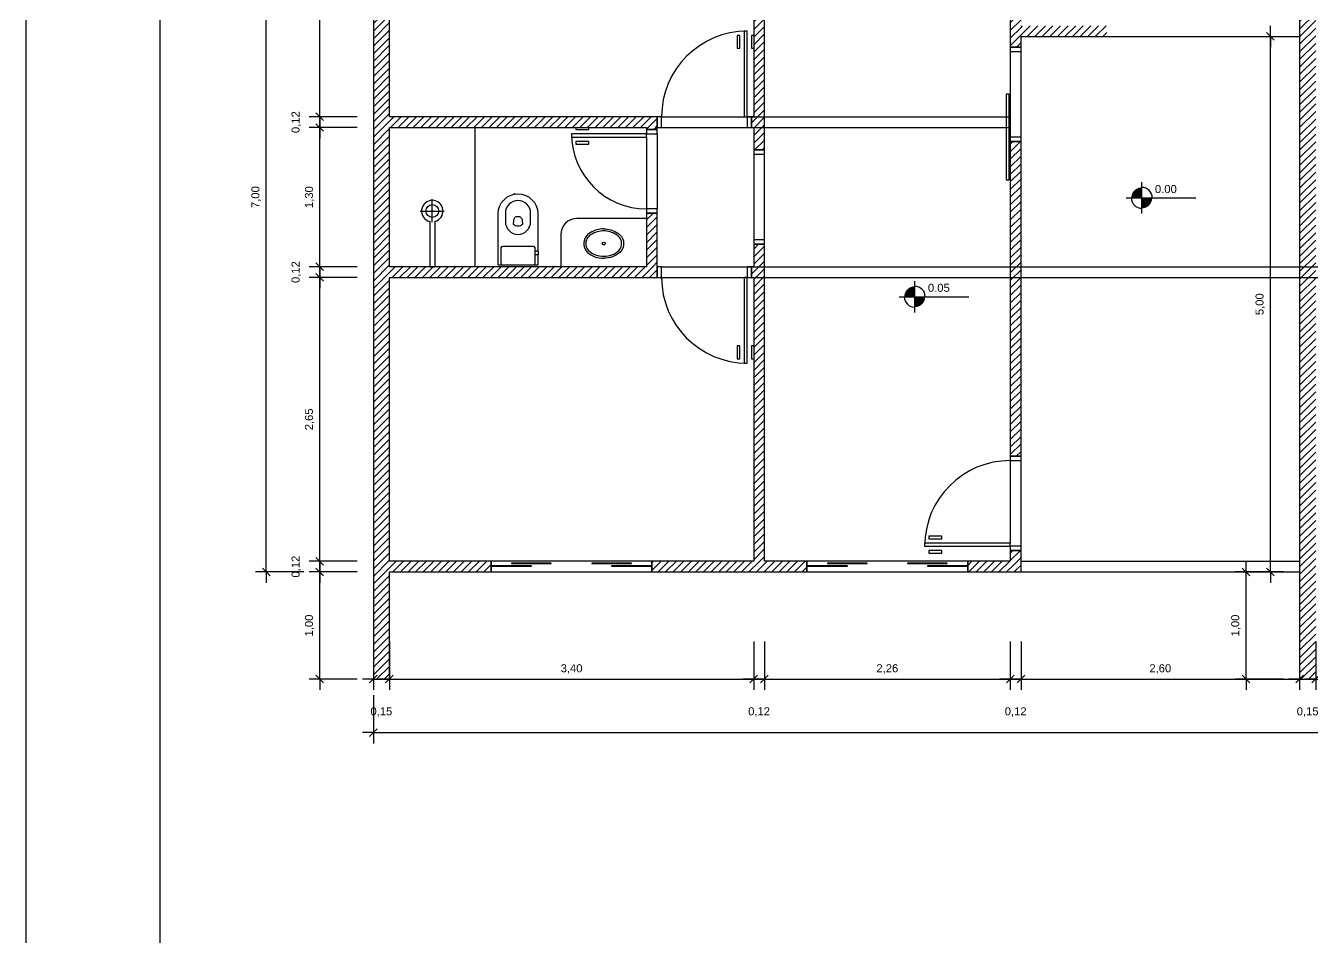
# Model space of a CAD drawing. Header units: metres. Extents: x 49 to 320, y -91 to 27.
# Drawn here: x 270.84 to 282.85, y -38.19 to -29.68 of the extents above; entities that cross this region are included whole.
import ezdxf

# ---------------------------------------------------------------- set-up
doc = ezdxf.new("R2010")
doc.units = ezdxf.units.M
doc.header["$LTSCALE"] = 0.2
for name, color, linetype in [('ARQ-___-___-CTA', 240, 'Continuous'), ('ARQ-___-___-LEG', 3, 'Continuous'), ('ARQ-___-___-VST', 9, 'Continuous'), ('ARQ-ALV', 6, 'Continuous'), ('ARQ-ALV-___-HTC', 13, 'Continuous'), ('ARQ-CXO', 2, 'Continuous'), ('ARQ-DVI', 1, 'Continuous'), ('ARQ-EQP', 24, 'Continuous'), ('ARQ-EQP-___-INT', 7, 'Continuous'), ('ARQ-PIS', 2, 'Continuous')]:
    doc.layers.add(name, color=color, linetype=linetype)
doc.styles.add('REGUA60', font='arial.ttf')
doc.dimstyles.new('Active3D', dxfattribs={"dimtxt": 1.5, "dimasz": 0.01, "dimexe": 2, "dimexo": 3, "dimgap": 0.98, "dimtad": 1, "dimlfac": -1, "dimrnd": 0.005, "dimzin": 0, "dimtxsty": 'REGUA60', "dimblk": 'COTATR', "dimcen": 4, "dimdle": 4, "dimclrt": 2, "dimadec": 0, "dimazin": 0, "dimtfac": 1, "dimtmove": 2, "dimatfit": 2, "dimfxl": 1, "dimarcsym": 0})
pattern_1 = [(45, (316.507574, -41.967676), (-0.03535534, 0.03535534), [])]

# ---------------------------------------------------------------- blocks, each defined once
blk = doc.blocks.new('SAC616S2')
at = {"layer": 'ARQ-EQP', "color": 0, "linetype": 'ByBlock'}
blk.add_lwpolyline([(18.2, -1.5, -0.329256), (18.5, -1.9), (18.5, -49.6, -0.412623), (0, -68, -0.412623), (-18.5, -49.6), (-18.5, -14.5), (-18.9, -14.5), (-18.9, -11), (-18.5, -11), (-18.5, -1.9, -0.329256), (-18.2, -1.5), (-17.3, -1.5), (0, -1.5), (17.3, -1.5)], format="xyb", close=True, dxfattribs=at)
at = {"layer": 'ARQ-EQP-___-INT'}
for p, q in [((-18.5, -11), (-16, -11)), ((-18.5, -14.5), (-16, -14.5))]:
    blk.add_line(p, q, dxfattribs=at)
blk.add_lwpolyline([(-14, -1.5, 0.324141), (-16, -3.5), (-16, -17.5, 0.333333), (-14.5, -19), (0, -19), (14.5, -19, 0.333333), (16, -17.5), (16, -3.5, 0.324141), (14, -1.5, 0.324141)], format="xyb", dxfattribs=at)
for points in [[(0, -61.7, 0.418677), (11.8, -50), (11.8, -42.1, 0.411784), (0, -30.2, 0.411784), (-11.8, -42.1), (-11.8, -50, 0.418677)], [(0, -47, -0.428571), (-4, -43.3), (-4.3, -39.3, -0.16754), (0, -37.8, -0.16754), (4.3, -39.3), (4, -43.3, -0.428571)]]:
    blk.add_lwpolyline(points, format="xyb", close=True, dxfattribs=at)
blk.add_point((3.3, -68), dxfattribs=at)
blk = doc.blocks.new('SACHS__2')
at = {"layer": 'ARQ-EQP', "color": 0, "linetype": 'ByBlock'}
for p, q in [((42.3, 2.4), (0, 2.4)), ((0, 2.4), (0, -2.4)), ((42.3, -2.4), (0, -2.4))]:
    blk.add_line(p, q, dxfattribs=at)
blk.add_arc((52, 0), 10, 193.8865, 166.1135, dxfattribs=at)
at = {"layer": 'ARQ-EQP-___-INT'}
for p, q in [((41.6, 0), (63.2, 0)), ((52, 11.2), (52, -11.2))]:
    blk.add_line(p, q, dxfattribs=at)
blk.add_circle((52, 0), 6, dxfattribs=at)
blk = doc.blocks.new('SAL37S_2')
at = {"layer": 'ARQ-EQP-___-INT'}
for points in [[(0, -10, 0.145827), (-16.8, -14.9, 0.090827), (-22, -19.4, 0.12568), (-24.8, -26.7, 0.221372), (-20.6, -38.8, 0.186059), (0, -46.5, 0.186059)], [(0, -10, -0.145827), (16.8, -14.9, -0.090827), (22, -19.4, -0.12568), (24.8, -26.7, -0.221372), (20.6, -38.8, -0.186059), (0, -46.5, -0.186059)]]:
    blk.add_lwpolyline(points, format="xyb", dxfattribs=at)
blk.add_lwpolyline([(0, -12.5, 0.14623), (-15.5, -17, 0.09047), (-20, -20.9, 0.123903), (-22.4, -27, 0.21906), (-18.9, -37, 0.185248), (0, -44.1, 0.185248), (18.8, -37, 0.21906), (22.3, -27, 0.123903), (20, -20.9, 0.09047), (15.5, -17, 0.14623)], format="xyb", close=True, dxfattribs=at)
blk.add_circle((0, -28.3), 1.8, dxfattribs=at)
blk = doc.blocks.new('COTATR')
at = {"color": 6}
blk.add_line((-71, -71), (71, 71), dxfattribs=at)
at = {"color": 0, "linetype": 'ByBlock'}
blk.add_line((0, 0), (200, 0), dxfattribs=at)
blk = doc.blocks.new('*D682')
at = {"layer": 'ARQ-___-___-CTA', "color": 0, "lineweight": -2, "transparency": 16777216}
for p, q in [((273.934, -32.032), (273.484, -32.032)), ((273.584, -34.681), (273.584, -32.032))]:
    blk.add_line(p, q, dxfattribs=at)
at = {"layer": 'Defpoints', "color": 0, "transparency": 16777216}
for p in [(273.584, -32.032), (274.084, -32.032), (274.084, -34.682)]:
    blk.add_point(p, dxfattribs=at)
at = {"layer": 'ARQ-___-___-CTA', "color": 0, "lineweight": -2, "transparency": 16777216, "xscale": 0.0005, "yscale": 0.0005, "zscale": 0.0005}
for p, rotation in [((273.584, -32.032), 90), ((273.584, -34.682), 270)]:
    blk.add_blockref('COTATR', p, dxfattribs=dict(at, rotation=rotation))
at = {"layer": 'ARQ-___-___-CTA', "color": 2, "transparency": 16777216, "insert": (273.49, -33.357), "char_height": 0.075, "attachment_point": 5, "rotation": 90, "style": 'REGUA60'}
blk.add_mtext('2,65', dxfattribs=at)
blk = doc.blocks.new('*D683')
at = {"layer": 'ARQ-___-___-CTA', "color": 0, "lineweight": -2, "transparency": 16777216}
for p, q in [((273.934, -30.632), (273.484, -30.632)), ((273.584, -31.931), (273.584, -30.632))]:
    blk.add_line(p, q, dxfattribs=at)
at = {"layer": 'Defpoints', "color": 0, "transparency": 16777216}
for p in [(273.584, -30.632), (274.084, -30.632), (274.084, -31.932)]:
    blk.add_point(p, dxfattribs=at)
at = {"layer": 'ARQ-___-___-CTA', "color": 0, "lineweight": -2, "transparency": 16777216, "xscale": 0.0005, "yscale": 0.0005, "zscale": 0.0005}
for p, rotation in [((273.584, -30.632), 90), ((273.584, -31.932), 270)]:
    blk.add_blockref('COTATR', p, dxfattribs=dict(at, rotation=rotation))
at = {"layer": 'ARQ-___-___-CTA', "color": 2, "transparency": 16777216, "insert": (273.49, -31.282), "char_height": 0.075, "attachment_point": 5, "rotation": 90, "style": 'REGUA60'}
blk.add_mtext('1,30', dxfattribs=at)
blk = doc.blocks.new('*D684')
at = {"layer": 'ARQ-___-___-CTA', "color": 0, "lineweight": -2, "transparency": 16777216}
for p, q in [((273.934, -27.882), (273.484, -27.882)), ((273.584, -30.531), (273.584, -27.882))]:
    blk.add_line(p, q, dxfattribs=at)
at = {"layer": 'Defpoints', "color": 0, "transparency": 16777216}
for p in [(273.584, -27.882), (274.084, -27.882), (274.084, -30.532)]:
    blk.add_point(p, dxfattribs=at)
at = {"layer": 'ARQ-___-___-CTA', "color": 0, "lineweight": -2, "transparency": 16777216, "xscale": 0.0005, "yscale": 0.0005, "zscale": 0.0005}
for p, rotation in [((273.584, -27.882), 90), ((273.584, -30.532), 270)]:
    blk.add_blockref('COTATR', p, dxfattribs=dict(at, rotation=rotation))
at = {"layer": 'ARQ-___-___-CTA', "color": 2, "transparency": 16777216, "insert": (273.49, -29.207), "char_height": 0.075, "attachment_point": 5, "rotation": 90, "style": 'REGUA60'}
blk.add_mtext('2,65', dxfattribs=at)
blk = doc.blocks.new('*D685')
at = {"layer": 'ARQ-___-___-CTA', "color": 0, "lineweight": -2, "transparency": 16777216}
for p, q in [((273.434, -27.782), (272.984, -27.782)), ((273.084, -34.781), (273.084, -27.782)), ((273.434, -34.782), (272.984, -34.782))]:
    blk.add_line(p, q, dxfattribs=at)
at = {"layer": 'Defpoints', "color": 0, "transparency": 16777216}
for p in [(273.084, -27.782), (273.584, -27.782), (273.584, -34.782)]:
    blk.add_point(p, dxfattribs=at)
at = {"layer": 'ARQ-___-___-CTA', "color": 0, "lineweight": -2, "transparency": 16777216, "xscale": 0.0005, "yscale": 0.0005, "zscale": 0.0005}
for p, rotation in [((273.084, -27.782), 90), ((273.084, -34.782), 270)]:
    blk.add_blockref('COTATR', p, dxfattribs=dict(at, rotation=rotation))
at = {"layer": 'ARQ-___-___-CTA', "color": 2, "transparency": 16777216, "insert": (272.99, -31.282), "char_height": 0.075, "attachment_point": 5, "rotation": 90, "style": 'REGUA60'}
blk.add_mtext('7,00', dxfattribs=at)
blk = doc.blocks.new('*D644')
at = {"layer": 'ARQ-___-___-CTA', "color": 0, "lineweight": -2, "transparency": 16777216}
for p, q in [((274.084, -35.432), (274.084, -35.882)), ((274.234, -35.432), (274.234, -35.882)), ((274.084, -35.782), (274.233, -35.782))]:
    blk.add_line(p, q, dxfattribs=at)
at = {"layer": 'Defpoints', "color": 0, "transparency": 16777216}
for p in [(274.084, -35.282), (274.234, -35.282), (274.234, -35.782)]:
    blk.add_point(p, dxfattribs=at)
at = {"layer": 'ARQ-___-___-CTA', "color": 0, "lineweight": -2, "transparency": 16777216, "xscale": 0.0005, "yscale": 0.0005, "zscale": 0.0005, "rotation": 180}
blk.add_blockref('COTATR', (274.084, -35.782), dxfattribs=at)
at = {"layer": 'ARQ-___-___-CTA', "color": 0, "lineweight": -2, "transparency": 16777216, "xscale": 0.0005, "yscale": 0.0005, "zscale": 0.0005}
blk.add_blockref('COTATR', (274.234, -35.782), dxfattribs=at)
at = {"layer": 'ARQ-___-___-CTA', "color": 2, "transparency": 16777216, "insert": (274.159, -36.09), "char_height": 0.075, "attachment_point": 5, "style": 'REGUA60'}
blk.add_mtext('0,15', dxfattribs=at)
blk = doc.blocks.new('*D645')
at = {"layer": 'ARQ-___-___-CTA', "color": 0, "lineweight": -2, "transparency": 16777216}
for p, q in [((277.634, -35.432), (277.634, -35.882)), ((274.234, -35.782), (277.633, -35.782))]:
    blk.add_line(p, q, dxfattribs=at)
at = {"layer": 'Defpoints', "color": 0, "transparency": 16777216}
for p in [(274.234, -35.282), (277.634, -35.282), (277.634, -35.782)]:
    blk.add_point(p, dxfattribs=at)
at = {"layer": 'ARQ-___-___-CTA', "color": 0, "lineweight": -2, "transparency": 16777216, "xscale": 0.0005, "yscale": 0.0005, "zscale": 0.0005, "rotation": 180}
blk.add_blockref('COTATR', (274.234, -35.782), dxfattribs=at)
at = {"layer": 'ARQ-___-___-CTA', "color": 0, "lineweight": -2, "transparency": 16777216, "xscale": 0.0005, "yscale": 0.0005, "zscale": 0.0005}
blk.add_blockref('COTATR', (277.634, -35.782), dxfattribs=at)
at = {"layer": 'ARQ-___-___-CTA', "color": 2, "transparency": 16777216, "insert": (275.934, -35.688), "char_height": 0.075, "attachment_point": 5, "style": 'REGUA60'}
blk.add_mtext('3,40', dxfattribs=at)
blk = doc.blocks.new('*D646')
at = {"layer": 'ARQ-___-___-CTA', "color": 0, "lineweight": -2, "transparency": 16777216}
for p, q in [((282.729, -35.432), (282.729, -35.882)), ((280.129, -35.782), (282.728, -35.782))]:
    blk.add_line(p, q, dxfattribs=at)
at = {"layer": 'Defpoints', "color": 0, "transparency": 16777216}
for p in [(280.129, -35.282), (282.729, -35.282), (282.729, -35.782)]:
    blk.add_point(p, dxfattribs=at)
at = {"layer": 'ARQ-___-___-CTA', "color": 0, "lineweight": -2, "transparency": 16777216, "xscale": 0.0005, "yscale": 0.0005, "zscale": 0.0005, "rotation": 180}
blk.add_blockref('COTATR', (280.129, -35.782), dxfattribs=at)
at = {"layer": 'ARQ-___-___-CTA', "color": 0, "lineweight": -2, "transparency": 16777216, "xscale": 0.0005, "yscale": 0.0005, "zscale": 0.0005}
blk.add_blockref('COTATR', (282.729, -35.782), dxfattribs=at)
at = {"layer": 'ARQ-___-___-CTA', "color": 2, "transparency": 16777216, "insert": (281.429, -35.688), "char_height": 0.075, "attachment_point": 5, "style": 'REGUA60'}
blk.add_mtext('2,60', dxfattribs=at)
blk = doc.blocks.new('*D647')
at = {"layer": 'ARQ-___-___-CTA', "color": 0, "lineweight": -2, "transparency": 16777216}
for p, q in [((282.879, -35.432), (282.879, -35.882)), ((282.729, -35.782), (282.878, -35.782))]:
    blk.add_line(p, q, dxfattribs=at)
at = {"layer": 'Defpoints', "color": 0, "transparency": 16777216}
for p in [(282.729, -35.282), (282.879, -35.282), (282.879, -35.782)]:
    blk.add_point(p, dxfattribs=at)
at = {"layer": 'ARQ-___-___-CTA', "color": 0, "lineweight": -2, "transparency": 16777216, "xscale": 0.0005, "yscale": 0.0005, "zscale": 0.0005, "rotation": 180}
blk.add_blockref('COTATR', (282.729, -35.782), dxfattribs=at)
at = {"layer": 'ARQ-___-___-CTA', "color": 0, "lineweight": -2, "transparency": 16777216, "xscale": 0.0005, "yscale": 0.0005, "zscale": 0.0005}
blk.add_blockref('COTATR', (282.879, -35.782), dxfattribs=at)
at = {"layer": 'ARQ-___-___-CTA', "color": 2, "transparency": 16777216, "insert": (282.804, -36.09), "char_height": 0.075, "attachment_point": 5, "style": 'REGUA60'}
blk.add_mtext('0,15', dxfattribs=at)
blk = doc.blocks.new('*D648')
at = {"layer": 'ARQ-___-___-CTA', "color": 0, "lineweight": -2, "transparency": 16777216}
for p, q in [((285.479, -35.432), (285.479, -35.882)), ((282.879, -35.782), (285.478, -35.782))]:
    blk.add_line(p, q, dxfattribs=at)
at = {"layer": 'Defpoints', "color": 0, "transparency": 16777216}
for p in [(282.879, -35.282), (285.479, -35.282), (285.479, -35.782)]:
    blk.add_point(p, dxfattribs=at)
at = {"layer": 'ARQ-___-___-CTA', "color": 0, "lineweight": -2, "transparency": 16777216, "xscale": 0.0005, "yscale": 0.0005, "zscale": 0.0005, "rotation": 180}
blk.add_blockref('COTATR', (282.879, -35.782), dxfattribs=at)
at = {"layer": 'ARQ-___-___-CTA', "color": 0, "lineweight": -2, "transparency": 16777216, "xscale": 0.0005, "yscale": 0.0005, "zscale": 0.0005}
blk.add_blockref('COTATR', (285.479, -35.782), dxfattribs=at)
at = {"layer": 'ARQ-___-___-CTA', "color": 2, "transparency": 16777216, "insert": (284.179, -35.688), "char_height": 0.075, "attachment_point": 5, "style": 'REGUA60'}
blk.add_mtext('2,60', dxfattribs=at)
blk = doc.blocks.new('*D657')
at = {"layer": 'ARQ-___-___-CTA', "color": 0, "lineweight": -2, "transparency": 16777216}
for p, q in [((274.084, -35.932), (274.084, -36.382)), ((308.964, -35.932), (308.964, -36.382)), ((274.084, -36.282), (291.547, -36.282)), ((308.963, -36.282), (291.898, -36.282))]:
    blk.add_line(p, q, dxfattribs=at)
at = {"layer": 'Defpoints', "color": 0, "transparency": 16777216}
for p in [(274.084, -35.782), (308.964, -35.782), (308.964, -36.282)]:
    blk.add_point(p, dxfattribs=at)
at = {"layer": 'ARQ-___-___-CTA', "color": 0, "lineweight": -2, "transparency": 16777216, "xscale": 0.0005, "yscale": 0.0005, "zscale": 0.0005, "rotation": 180}
blk.add_blockref('COTATR', (274.084, -36.282), dxfattribs=at)
at = {"layer": 'ARQ-___-___-CTA', "color": 0, "lineweight": -2, "transparency": 16777216, "xscale": 0.0005, "yscale": 0.0005, "zscale": 0.0005}
blk.add_blockref('COTATR', (308.964, -36.282), dxfattribs=at)
at = {"layer": 'ARQ-___-___-CTA', "color": 2, "transparency": 16777216, "insert": (291.723, -36.282), "char_height": 0.075, "attachment_point": 5, "style": 'REGUA60'}
blk.add_mtext('34,88', dxfattribs=at)
blk = doc.blocks.new('*D638')
at = {"layer": 'ARQ-___-___-CTA', "color": 0, "lineweight": -2, "transparency": 16777216}
for p, q in [((282.106, -29.782), (282.556, -29.782)), ((282.456, -34.781), (282.456, -29.782)), ((282.106, -34.782), (282.556, -34.782))]:
    blk.add_line(p, q, dxfattribs=at)
at = {"layer": 'Defpoints', "color": 0, "transparency": 16777216}
for p in [(281.956, -29.782), (282.456, -29.782), (281.956, -34.782)]:
    blk.add_point(p, dxfattribs=at)
at = {"layer": 'ARQ-___-___-CTA', "color": 0, "lineweight": -2, "transparency": 16777216, "xscale": 0.0005, "yscale": 0.0005, "zscale": 0.0005}
for p, rotation in [((282.456, -29.782), 90), ((282.456, -34.782), 270)]:
    blk.add_blockref('COTATR', p, dxfattribs=dict(at, rotation=rotation))
at = {"layer": 'ARQ-___-___-CTA', "color": 2, "transparency": 16777216, "insert": (282.362, -32.282), "char_height": 0.075, "attachment_point": 5, "rotation": 90, "style": 'REGUA60'}
blk.add_mtext('5,00', dxfattribs=at)
blk = doc.blocks.new('*D643')
at = {"layer": 'ARQ-___-___-CTA', "color": 0, "lineweight": -2, "transparency": 16777216}
for p, q in [((273.934, -34.782), (273.484, -34.782)), ((273.584, -35.781), (273.584, -34.782)), ((273.934, -35.782), (273.484, -35.782))]:
    blk.add_line(p, q, dxfattribs=at)
at = {"layer": 'Defpoints', "color": 0, "transparency": 16777216}
for p in [(273.584, -34.782), (274.084, -34.782), (274.084, -35.782)]:
    blk.add_point(p, dxfattribs=at)
at = {"layer": 'ARQ-___-___-CTA', "color": 0, "lineweight": -2, "transparency": 16777216, "xscale": 0.0005, "yscale": 0.0005, "zscale": 0.0005}
for p, rotation in [((273.584, -34.782), 90), ((273.584, -35.782), 270)]:
    blk.add_blockref('COTATR', p, dxfattribs=dict(at, rotation=rotation))
at = {"layer": 'ARQ-___-___-CTA', "color": 2, "transparency": 16777216, "insert": (273.49, -35.282), "char_height": 0.075, "attachment_point": 5, "rotation": 90, "style": 'REGUA60'}
blk.add_mtext('1,00', dxfattribs=at)
blk = doc.blocks.new('*D630')
at = {"layer": 'ARQ-___-___-CTA', "color": 0, "lineweight": -2, "transparency": 16777216}
for p, q in [((282.579, -34.782), (282.129, -34.782)), ((282.229, -35.781), (282.229, -34.782)), ((282.579, -35.782), (282.129, -35.782))]:
    blk.add_line(p, q, dxfattribs=at)
at = {"layer": 'Defpoints', "color": 0, "transparency": 16777216}
for p in [(282.229, -34.782), (282.729, -34.782), (282.729, -35.782)]:
    blk.add_point(p, dxfattribs=at)
at = {"layer": 'ARQ-___-___-CTA', "color": 0, "lineweight": -2, "transparency": 16777216, "xscale": 0.0005, "yscale": 0.0005, "zscale": 0.0005}
for p, rotation in [((282.229, -34.782), 90), ((282.229, -35.782), 270)]:
    blk.add_blockref('COTATR', p, dxfattribs=dict(at, rotation=rotation))
at = {"layer": 'ARQ-___-___-CTA', "color": 2, "transparency": 16777216, "insert": (282.135, -35.282), "char_height": 0.075, "attachment_point": 5, "rotation": 90, "style": 'REGUA60'}
blk.add_mtext('1,00', dxfattribs=at)
blk = doc.blocks.new('NivelPB')
for p, q in [((0, -2.92), (0, 2.92)), ((-2.92, 0), (10.07, 0))]:
    blk.add_line(p, q)
at = {"const_width": 1.95}
for points in [[(-0.98, 0, -0.414214), (0, 0.98, -0.618034)], [(0, -0.98, 0.414214), (0.98, 0, 0.618034)]]:
    blk.add_lwpolyline(points, format="xyb", dxfattribs=at)
for start, end in [(180, 270), (0, 90)]:
    blk.add_arc((0, 0), 1.95, start, end)
at = {"color": 0, "linetype": 'ByBlock', "style": 'REGUA60', "width": 1.4}
blk.add_attdef('NIVEL', (2.46, 0.9), '', height=1.5, dxfattribs=at)

msp = doc.modelspace()

# ---------------------------------------------------------------- hatches: boundary and pattern name
at = {"layer": 'ARQ-ALV-___-HTC'}
h = msp.add_hatch(dxfattribs=at)
h.set_pattern_fill('_U', color=256, scale=0.05, angle=45, style=0, pattern_type=0)
h.set_pattern_definition(pattern_1)
h.paths.add_polyline_path([(274.084, -26.782), (274.084, -35.782), (274.234, -35.782), (274.234, -26.782)])
h = msp.add_hatch(dxfattribs=at)
h.set_pattern_fill('_U', color=256, scale=0.05, angle=45, style=0, pattern_type=0)
h.set_pattern_definition(pattern_1)
h.paths.add_polyline_path([(282.879, -35.782), (282.879, -27.482), (282.729, -27.482), (282.729, -35.782)])
h = msp.add_hatch(dxfattribs=at)
h.set_pattern_fill('_U', color=256, scale=0.05, angle=45, style=0, pattern_type=0)
h.set_pattern_definition(pattern_1)
h.paths.add_polyline_path([(280.029, -33.702), (280.129, -33.702), (280.129, -30.762), (280.029, -30.762)])
h.paths.add_polyline_path([(280.029, -34.582), (280.029, -34.682), (280.129, -34.782), (280.129, -34.582)])
h.paths.add_polyline_path([(280.129, -29.882), (280.129, -27.782), (280.029, -27.882), (280.029, -29.882)])
h = msp.add_hatch(dxfattribs=at)
h.set_pattern_fill('_U', color=256, scale=0.05, angle=45, style=0, pattern_type=0)
h.set_pattern_definition(pattern_1)
h.paths.add_polyline_path([(277.634, -27.882), (277.634, -30.842), (277.734, -30.842), (277.734, -27.882)])
h.paths.add_polyline_path([(277.734, -34.682), (277.734, -31.722), (277.634, -31.722), (277.634, -34.682)])
h = msp.add_hatch(dxfattribs=at)
h.set_pattern_fill('_U', color=256, scale=0.05, angle=45, style=0, pattern_type=0)
h.set_pattern_definition(pattern_1)
h.paths.add_polyline_path([(280.129, -29.682), (280.129, -29.782), (280.929, -29.782), (280.929, -29.682)])
h = msp.add_hatch(dxfattribs=at)
h.set_pattern_fill('_U', color=256, scale=0.05, angle=45, style=0, pattern_type=0)
h.set_pattern_definition(pattern_1)
h.paths.add_polyline_path([(276.734, -30.532), (274.234, -30.532), (274.234, -30.632), (276.734, -30.632)])
h.paths.add_polyline_path([(277.614, -30.632), (277.634, -30.632), (277.634, -30.532), (277.614, -30.532)])
h = msp.add_hatch(dxfattribs=at)
h.set_pattern_fill('_U', color=256, scale=0.05, angle=45, style=0, pattern_type=0)
h.set_pattern_definition(pattern_1)
h.paths.add_polyline_path([(276.734, -31.932), (276.734, -31.432), (276.634, -31.432), (276.634, -31.932)])
h.paths.add_polyline_path([(276.634, -30.632), (276.634, -30.652), (276.734, -30.652), (276.734, -30.632)])
h = msp.add_hatch(dxfattribs=at)
h.set_pattern_fill('_U', color=256, scale=0.05, angle=45, style=0, pattern_type=0)
h.set_pattern_definition(pattern_1)
h.paths.add_polyline_path([(276.734, -31.932), (274.234, -31.932), (274.234, -32.032), (276.734, -32.032)])
h.paths.add_polyline_path([(277.614, -32.032), (277.634, -32.032), (277.634, -31.932), (277.614, -31.932)])
h = msp.add_hatch(dxfattribs=at)
h.set_pattern_fill('_U', color=256, scale=0.05, angle=45, style=0, pattern_type=0)
h.set_pattern_definition(pattern_1)
h.paths.add_polyline_path([(279.631, -34.782), (280.129, -34.782), (280.029, -34.682), (279.631, -34.682)])
h.paths.add_polyline_path([(278.131, -34.782), (278.131, -34.682), (276.684, -34.682), (276.684, -34.782)])
h.paths.add_polyline_path([(275.184, -34.782), (275.184, -34.682), (274.234, -34.682), (274.234, -34.782)])

# ---------------------------------------------------------------- linework, layer by layer
at = {"color": 15}
msp.add_line((270.84, -22.944), (270.84, -47.671), dxfattribs=at)
at = {"color": 0}
msp.add_line((272.09, -23.444), (272.09, -47.171), dxfattribs=at)
at = {"layer": 'ARQ-___-___-CTA'}
for p, q in [((282.456, -29.781), (282.456, -29.682)), ((273.934, -30.532), (273.484, -30.532)), ((273.584, -30.631), (273.584, -30.532)), ((273.934, -31.932), (273.484, -31.932)), ((273.584, -32.031), (273.584, -31.932)), ((273.934, -34.682), (273.484, -34.682)), ((273.584, -34.781), (273.584, -34.682)), ((273.934, -34.782), (273.484, -34.782)), ((277.734, -35.432), (277.734, -35.882)), ((280.029, -35.432), (280.029, -35.882)), ((280.129, -35.432), (280.129, -35.882)), ((277.634, -35.782), (277.733, -35.782)), ((277.734, -35.782), (280.028, -35.782)), ((280.029, -35.782), (280.128, -35.782))]:
    msp.add_line(p, q, dxfattribs=at)
at = {"layer": 'ARQ-___-___-LEG'}
for p, q in [((276.774, -30.532), (280.029, -30.532)), ((276.634, -30.722), (276.634, -31.392)), ((276.734, -30.692), (276.734, -31.392)), ((276.774, -30.632), (280.029, -30.632)), ((277.634, -30.882), (277.634, -31.682)), ((277.734, -31.682), (277.734, -30.882)), ((276.774, -31.932), (288.909, -31.932)), ((276.774, -32.032), (288.909, -32.032))]:
    msp.add_line(p, q, dxfattribs=at)
at = {"layer": 'ARQ-___-___-VST'}
for p, q in [((277.479, -29.772), (277.479, -29.892)), ((277.504, -29.772), (277.479, -29.772)), ((277.504, -29.892), (277.504, -29.772)), ((277.614, -29.772), (277.614, -29.892)), ((277.634, -29.772), (277.614, -29.772)), ((277.479, -29.892), (277.504, -29.892)), ((277.614, -29.892), (277.634, -29.892)), ((280.029, -29.922), (280.029, -30.722)), ((280.129, -30.722), (280.129, -29.922)), ((275.034, -31.932), (275.034, -30.632)), ((275.974, -30.632), (275.974, -30.652)), ((275.974, -30.652), (276.094, -30.652)), ((276.094, -30.652), (276.094, -30.632)), ((276.094, -30.762), (275.974, -30.762)), ((275.974, -30.762), (275.974, -30.787)), ((275.974, -30.787), (276.094, -30.787)), ((276.094, -30.787), (276.094, -30.762)), ((276.634, -31.482), (275.984, -31.482)), ((275.834, -31.632), (275.834, -31.932)), ((277.479, -32.672), (277.479, -32.792)), ((277.504, -32.672), (277.479, -32.672)), ((277.504, -32.792), (277.504, -32.672)), ((277.614, -32.672), (277.614, -32.792)), ((277.634, -32.672), (277.614, -32.672)), ((277.479, -32.792), (277.504, -32.792)), ((277.614, -32.792), (277.634, -32.792)), ((280.029, -33.742), (280.029, -34.512)), ((280.129, -34.542), (280.129, -33.742)), ((279.389, -34.447), (279.269, -34.447)), ((279.269, -34.447), (279.269, -34.472)), ((279.389, -34.472), (279.389, -34.447)), ((279.269, -34.472), (279.389, -34.472)), ((279.389, -34.582), (279.269, -34.582)), ((279.269, -34.582), (279.269, -34.607)), ((279.389, -34.607), (279.389, -34.582)), ((276.683, -34.682), (275.185, -34.682)), ((279.63, -34.682), (278.132, -34.682)), ((279.269, -34.607), (279.389, -34.607)), ((275.185, -34.782), (276.683, -34.782)), ((278.132, -34.782), (279.63, -34.782))]:
    msp.add_line(p, q, dxfattribs=at)
msp.add_arc((275.984, -31.632), 0.15, 90, 180, dxfattribs=at)
at = {"layer": 'ARQ-ALV'}
for p, q in [((274.084, -26.782), (274.084, -35.782)), ((282.729, -27.482), (282.729, -35.782)), ((274.234, -30.532), (274.234, -27.882)), ((277.634, -27.882), (277.634, -30.532)), ((277.734, -30.842), (277.734, -27.882)), ((280.029, -27.882), (280.029, -29.882)), ((280.029, -29.882), (280.129, -29.882)), ((280.129, -29.882), (280.129, -29.782)), ((280.129, -29.782), (282.729, -29.782)), ((276.734, -30.532), (274.234, -30.532)), ((276.734, -30.632), (276.734, -30.532)), ((277.614, -30.532), (277.614, -30.632)), ((277.634, -30.532), (277.614, -30.532)), ((274.234, -31.932), (274.234, -30.632)), ((274.234, -30.632), (276.634, -30.632)), ((276.634, -30.632), (276.634, -30.652)), ((276.634, -30.652), (276.734, -30.652)), ((276.734, -30.652), (276.734, -30.632)), ((277.614, -30.632), (277.634, -30.632)), ((277.634, -30.632), (277.634, -30.842)), ((277.634, -30.842), (277.734, -30.842)), ((280.129, -30.762), (280.029, -30.762)), ((280.029, -30.762), (280.029, -33.702)), ((280.129, -33.702), (280.129, -30.762)), ((276.634, -31.432), (276.634, -31.932)), ((276.734, -31.432), (276.634, -31.432)), ((276.734, -31.932), (276.734, -31.432)), ((277.634, -31.722), (277.634, -31.932)), ((277.734, -31.722), (277.634, -31.722)), ((277.734, -34.682), (277.734, -31.722)), ((276.634, -31.932), (274.234, -31.932)), ((276.734, -32.032), (276.734, -31.932)), ((277.614, -31.932), (277.614, -32.032)), ((277.634, -31.932), (277.614, -31.932)), ((274.234, -34.682), (274.234, -32.032)), ((274.234, -32.032), (276.734, -32.032)), ((277.614, -32.032), (277.634, -32.032)), ((277.634, -32.032), (277.634, -34.682)), ((280.029, -33.702), (280.129, -33.702)), ((280.029, -34.582), (280.029, -34.682)), ((280.129, -34.582), (280.029, -34.582)), ((280.129, -34.782), (280.129, -34.582)), ((275.184, -34.682), (274.234, -34.682)), ((275.184, -34.782), (275.184, -34.682)), ((276.684, -34.682), (276.684, -34.782)), ((277.634, -34.682), (276.684, -34.682)), ((278.131, -34.682), (277.734, -34.682)), ((278.131, -34.782), (278.131, -34.682)), ((279.631, -34.682), (279.631, -34.782)), ((280.029, -34.682), (279.631, -34.682)), ((274.234, -35.782), (274.234, -34.782)), ((274.234, -34.782), (275.184, -34.782)), ((276.684, -34.782), (278.131, -34.782)), ((279.631, -34.782), (280.129, -34.782)), ((274.084, -35.782), (274.234, -35.782)), ((282.729, -35.782), (282.879, -35.782))]:
    msp.add_line(p, q, dxfattribs=at)
at = {"layer": 'ARQ-CXO'}
for p, q in [((277.574, -29.732), (277.544, -29.732)), ((277.544, -29.732), (277.544, -30.532)), ((277.574, -30.532), (277.574, -29.732)), ((280.129, -29.882), (280.029, -29.882)), ((280.029, -29.882), (280.029, -29.922)), ((280.129, -29.922), (280.129, -29.882)), ((280.029, -29.922), (280.129, -29.922)), ((280.019, -30.322), (279.989, -30.322)), ((279.989, -30.322), (279.989, -31.122)), ((280.019, -31.122), (280.019, -30.322)), ((276.774, -30.532), (276.734, -30.532)), ((276.734, -30.532), (276.734, -30.632)), ((276.774, -30.632), (276.774, -30.532)), ((277.544, -30.532), (277.574, -30.532)), ((277.614, -30.532), (277.574, -30.532)), ((277.574, -30.532), (277.574, -30.632)), ((277.614, -30.632), (277.614, -30.532)), ((276.634, -30.692), (275.934, -30.692)), ((275.934, -30.692), (275.934, -30.722)), ((275.934, -30.722), (276.634, -30.722)), ((276.734, -30.652), (276.634, -30.652)), ((276.634, -30.652), (276.634, -30.692)), ((276.634, -30.692), (276.734, -30.692)), ((276.634, -30.722), (276.634, -30.692)), ((276.734, -30.632), (276.774, -30.632)), ((276.734, -30.692), (276.734, -30.652)), ((277.574, -30.632), (277.614, -30.632)), ((280.029, -30.722), (280.029, -30.762)), ((280.129, -30.722), (280.029, -30.722)), ((280.129, -30.762), (280.129, -30.722)), ((277.734, -30.842), (277.634, -30.842)), ((277.634, -30.842), (277.634, -30.882)), ((277.734, -30.882), (277.734, -30.842)), ((280.029, -30.762), (280.129, -30.762)), ((277.634, -30.882), (277.734, -30.882)), ((279.989, -31.122), (280.019, -31.122)), ((276.634, -31.392), (276.634, -31.432)), ((276.734, -31.392), (276.634, -31.392)), ((276.634, -31.432), (276.734, -31.432)), ((276.734, -31.432), (276.734, -31.392)), ((277.634, -31.682), (277.634, -31.722)), ((277.734, -31.682), (277.634, -31.682)), ((277.734, -31.722), (277.734, -31.682)), ((277.634, -31.722), (277.734, -31.722)), ((276.774, -31.932), (276.734, -31.932)), ((276.734, -31.932), (276.734, -32.032)), ((276.774, -32.032), (276.774, -31.932)), ((277.614, -31.932), (277.574, -31.932)), ((277.574, -31.932), (277.574, -32.032)), ((277.614, -32.032), (277.614, -31.932)), ((276.734, -32.032), (276.774, -32.032)), ((277.544, -32.032), (277.544, -32.832)), ((277.574, -32.032), (277.544, -32.032)), ((277.574, -32.032), (277.614, -32.032)), ((277.574, -32.832), (277.574, -32.032)), ((277.544, -32.832), (277.574, -32.832)), ((280.129, -33.702), (280.029, -33.702)), ((280.029, -33.702), (280.029, -33.742)), ((280.129, -33.742), (280.129, -33.702)), ((280.029, -33.742), (280.129, -33.742)), ((280.029, -34.512), (279.229, -34.512)), ((279.229, -34.512), (279.229, -34.542)), ((279.229, -34.542), (280.029, -34.542)), ((280.029, -34.542), (280.029, -34.512)), ((280.029, -34.542), (280.029, -34.582)), ((280.129, -34.542), (280.029, -34.542)), ((280.029, -34.582), (280.129, -34.582)), ((280.129, -34.582), (280.129, -34.542)), ((275.185, -34.682), (275.184, -34.682)), ((275.184, -34.682), (275.184, -34.782)), ((275.185, -34.782), (275.185, -34.682)), ((276.684, -34.682), (276.683, -34.682)), ((276.683, -34.682), (276.683, -34.782)), ((276.684, -34.782), (276.684, -34.682)), ((278.132, -34.682), (278.131, -34.682)), ((278.131, -34.682), (278.131, -34.782)), ((278.132, -34.782), (278.132, -34.682)), ((279.631, -34.682), (279.63, -34.682)), ((279.63, -34.682), (279.63, -34.782)), ((279.631, -34.782), (279.631, -34.682)), ((275.184, -34.782), (275.185, -34.782)), ((276.683, -34.782), (276.684, -34.782)), ((278.131, -34.782), (278.132, -34.782)), ((279.63, -34.782), (279.631, -34.782))]:
    msp.add_line(p, q, dxfattribs=at)
at = {"layer": 'ARQ-DVI'}
for p, q in [((275.745, -34.699), (275.375, -34.699)), ((275.375, -34.699), (275.375, -34.704)), ((275.745, -34.704), (275.745, -34.699)), ((276.492, -34.699), (276.123, -34.699)), ((276.123, -34.699), (276.123, -34.704)), ((276.492, -34.704), (276.492, -34.699)), ((278.692, -34.699), (278.323, -34.699)), ((278.323, -34.699), (278.323, -34.704)), ((278.692, -34.704), (278.692, -34.699)), ((279.44, -34.699), (279.07, -34.699)), ((279.07, -34.699), (279.07, -34.704)), ((279.44, -34.704), (279.44, -34.699)), ((275.56, -34.724), (275.191, -34.724)), ((275.191, -34.724), (275.191, -34.729)), ((275.191, -34.729), (275.56, -34.729)), ((275.375, -34.704), (275.745, -34.704)), ((275.56, -34.729), (275.56, -34.724)), ((276.123, -34.704), (276.492, -34.704)), ((276.677, -34.724), (276.308, -34.724)), ((276.308, -34.724), (276.308, -34.729)), ((276.308, -34.729), (276.677, -34.729)), ((276.677, -34.729), (276.677, -34.724)), ((278.508, -34.724), (278.138, -34.724)), ((278.138, -34.724), (278.138, -34.729)), ((278.138, -34.729), (278.508, -34.729)), ((278.323, -34.704), (278.692, -34.704)), ((278.508, -34.729), (278.508, -34.724)), ((279.07, -34.704), (279.44, -34.704)), ((279.624, -34.724), (279.255, -34.724)), ((279.255, -34.724), (279.255, -34.729)), ((279.255, -34.729), (279.624, -34.729)), ((279.624, -34.729), (279.624, -34.724))]:
    msp.add_line(p, q, dxfattribs=at)
at = {"layer": 'ARQ-PIS'}
for p, q in [((280.129, -30.722), (280.129, -29.922)), ((280.129, -34.542), (280.129, -33.742)), ((280.129, -34.682), (282.729, -34.682)), ((280.129, -34.682), (282.729, -34.682)), ((280.129, -34.782), (282.729, -34.782)), ((280.129, -34.782), (282.729, -34.782))]:
    msp.add_line(p, q, dxfattribs=at)
for centre, radius, start, end in [((277.574, -30.532), 0.8, 90, 180), ((276.634, -30.692), 0.7, 180, 270), ((277.574, -32.032), 0.8, 180, 270), ((280.029, -34.542), 0.8, 90, 180)]:
    msp.add_arc(centre, radius, start, end, dxfattribs=at)

# ---------------------------------------------------------------- block references
at = {"layer": 'ARQ-___-___-CTA', "xscale": 0.0005, "yscale": 0.0005, "zscale": 0.0005}
for p, rotation in [((282.456, -29.782), 270), ((273.584, -30.532), 90), ((273.584, -30.632), 270), ((273.584, -31.932), 90), ((273.584, -32.032), 270), ((273.584, -34.682), 90), ((273.584, -34.782), 270), ((277.634, -35.782), 180), ((277.734, -35.782), 180), ((280.029, -35.782), 180)]:
    msp.add_blockref('COTATR', p, dxfattribs=dict(at, rotation=rotation))
at = {"layer": 'ARQ-___-___-CTA', "color": 2}
ref = msp.add_blockref('NivelPB', (281.256, -31.289), dxfattribs=dict(at, xscale=0.05, yscale=0.05, zscale=0.05))
ref.add_attrib('NIVEL', '0.00', (281.379, -31.244), dxfattribs={"layer": '0', "color": 0, "linetype": 'ByBlock', "height": 0.075, "style": 'REGUA60'})
ref = msp.add_blockref('NivelPB', (279.137, -32.212), dxfattribs=dict(at, xscale=0.05, yscale=0.05, zscale=0.05))
ref.add_attrib('NIVEL', '0.05', (279.26, -32.166), dxfattribs={"layer": '0', "color": 0, "linetype": 'ByBlock', "height": 0.075, "style": 'REGUA60'})
at = {"layer": 'ARQ-___-___-CTA', "xscale": 0.0005, "yscale": 0.0005, "zscale": 0.0005}
for p in [(277.734, -35.782), (280.029, -35.782), (280.129, -35.782)]:
    msp.add_blockref('COTATR', p, dxfattribs=at)
at = {"layer": 'ARQ-___-___-VST', "xscale": 0.01, "yscale": 0.01, "zscale": 0.01}
for name, p, rotation in [('SACHS__2', (274.634, -31.932), 90), ('SAC616S2', (275.434, -31.932), 180)]:
    msp.add_blockref(name, p, dxfattribs=dict(at, rotation=rotation))
at = {"layer": 'ARQ-___-___-VST', "xscale": 0.0075, "yscale": 0.0075, "zscale": 0.0075}
msp.add_blockref('SAL37S_2', (276.234, -31.504), dxfattribs=at)

# ---------------------------------------------------------------- texts
at = {"layer": 'ARQ-___-___-CTA', "color": 2, "char_height": 0.075, "attachment_point": 5, "rotation": 90, "style": 'REGUA60'}
for insert in [(273.365, -30.582), (273.365, -31.982), (273.365, -34.732)]:
    msp.add_mtext('0,12', dxfattribs=dict(at, insert=insert))
at = {"layer": 'ARQ-___-___-CTA', "color": 2, "char_height": 0.075, "attachment_point": 5, "style": 'REGUA60'}
for s, insert in [('2,26', (278.881, -35.688)), ('0,12', (277.684, -36.09)), ('0,12', (280.079, -36.09))]:
    msp.add_mtext(s, dxfattribs=dict(at, insert=insert))

# ---------------------------------------------------------------- dimensions: what is measured, and where the dimension line sits
at = {"layer": 'ARQ-___-___-CTA'}
for base, p1, p2, override, picture, middle in [((273.084, -27.782), (273.584, -34.782), (273.584, -27.782), {"dimscale": 0.05}, '*D685', (272.99, -31.282)), ((273.584, -27.882), (274.084, -30.532), (274.084, -27.882), {"dimscale": 0.05, "dimse1": 1}, '*D684', (273.49, -29.207)), ((282.456, -29.782), (281.956, -34.782), (281.956, -29.782), {"dimscale": 0.05}, '*D638', (282.362, -32.282)), ((273.584, -30.632), (274.084, -31.932), (274.084, -30.632), {"dimscale": 0.05, "dimse1": 1}, '*D683', (273.49, -31.282)), ((273.584, -32.032), (274.084, -34.682), (274.084, -32.032), {"dimscale": 0.05, "dimse1": 1}, '*D682', (273.49, -33.357)), ((273.584, -34.782), (274.084, -35.782), (274.084, -34.782), {"dimscale": 0.05}, '*D643', (273.49, -35.282)), ((282.229, -34.782), (282.729, -35.782), (282.729, -34.782), {"dimscale": 0.05}, '*D630', (282.135, -35.282))]:
    dim = msp.add_linear_dim(base=base, p1=p1, p2=p2, angle=90, dimstyle='Active3D', override=override, dxfattribs=at)
    dim.commit()
    dim.dimension.update_dxf_attribs({"geometry": picture, "text_midpoint": middle})
for base, p1, p2, override, picture, middle in [((274.234, -35.782), (274.084, -35.282), (274.234, -35.282), {"dimscale": 0.05}, '*D644', (274.159, -36.09)), ((277.634, -35.782), (274.234, -35.282), (277.634, -35.282), {"dimscale": 0.05, "dimse1": 1}, '*D645', (275.934, -35.688)), ((282.729, -35.782), (280.129, -35.282), (282.729, -35.282), {"dimscale": 0.05, "dimse1": 1}, '*D646', (281.429, -35.688)), ((282.879, -35.782), (282.729, -35.282), (282.879, -35.282), {"dimscale": 0.05, "dimse1": 1}, '*D647', (282.804, -36.09)), ((285.479, -35.782), (282.879, -35.282), (285.479, -35.282), {"dimscale": 0.05, "dimse1": 1}, '*D648', (284.179, -35.688))]:
    dim = msp.add_linear_dim(base=base, p1=p1, p2=p2, dimstyle='Active3D', override=override, dxfattribs=at)
    dim.commit()
    dim.dimension.update_dxf_attribs({"geometry": picture, "text_midpoint": middle})
dim = msp.add_linear_dim(base=(308.964, -36.282), p1=(274.084, -35.782), p2=(308.964, -35.782), dimstyle='Active3D', override={"dimscale": 0.05}, dxfattribs=at)
dim.commit()
dim.dimension.update_dxf_attribs({"geometry": '*D657', "text_midpoint": (291.723, -36.282), "dimtype": 160})

doc.saveas('drawing.dxf')
